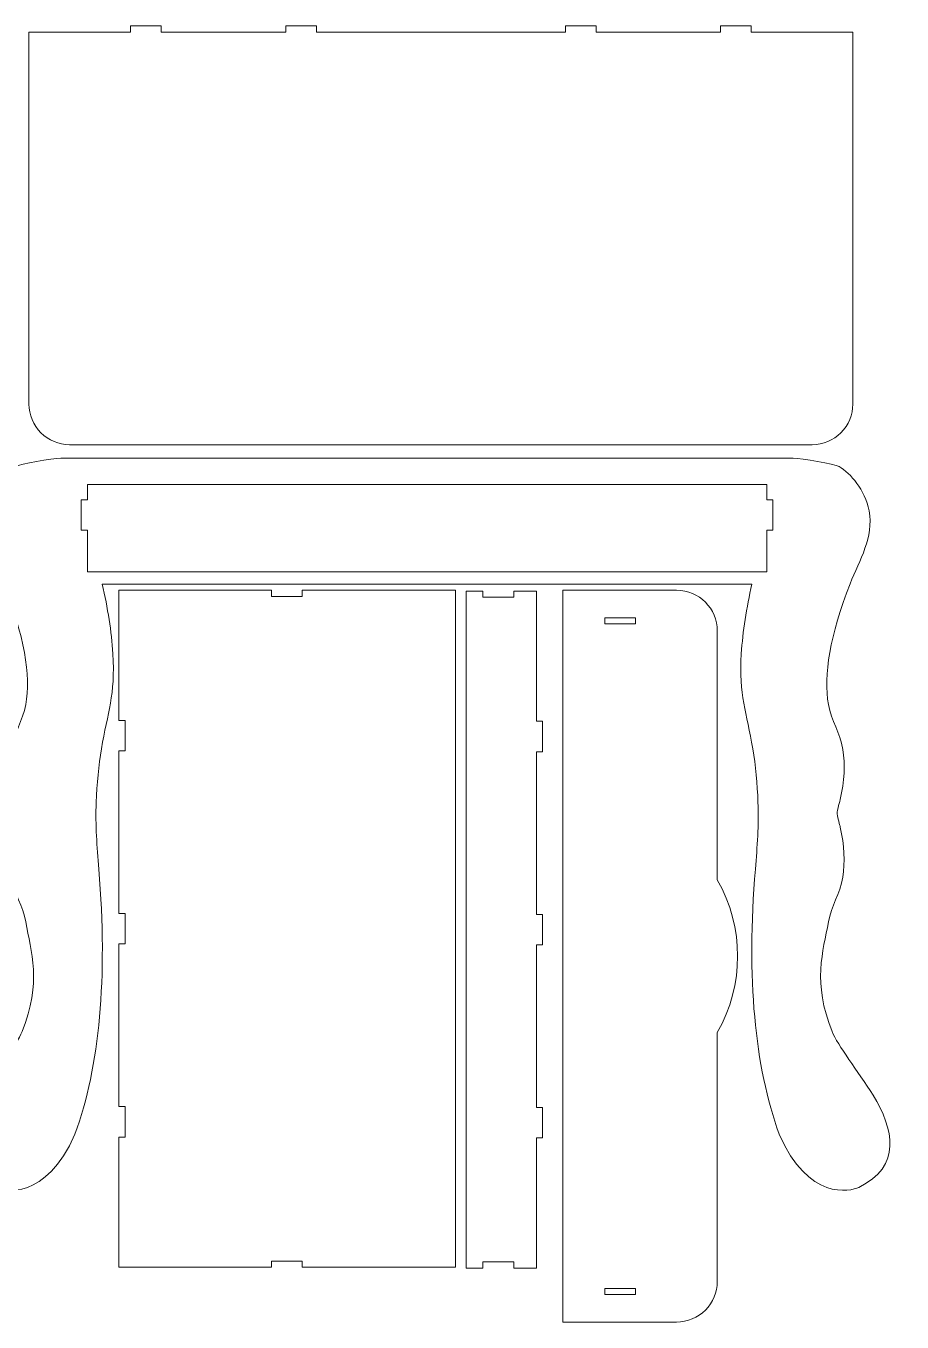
# Model space of a CAD drawing. Header units: millimetres. Extents: x -958 to 970, y -703 to 703.
# Drawn here: x 109 to 970, y -703 to 572 of the extents above; entities that cross this region are included whole.
import ezdxf

# ---------------------------------------------------------------- set-up
doc = ezdxf.new("R2010")
doc.units = ezdxf.units.MM
doc.header["$MEASUREMENT"] = 0
doc.layers.add('Camada 1', color=7, linetype='Continuous')

msp = doc.modelspace()

# ---------------------------------------------------------------- linework, layer by layer
at = {"layer": 'Camada 1', "color": 250, "lineweight": 20}
for points, knots in [([(791.5036, 566.3044), (791.5036, 566.3044), (669.2038, 566.3063), (669.2038, 566.3063), (669.2038, 566.3063), (669.2038, 566.3063), (669.2038, 572.3063), (669.2038, 572.3063), (669.2038, 572.3063), (669.2038, 572.3063), (639.0039, 572.3044), (639.0039, 572.3044), (639.0039, 572.3044), (639.0039, 572.3044), (639.0038, 566.3045), (639.0038, 566.3045), (639.0038, 566.3045), (639.0038, 566.3045), (394.2037, 566.3064), (394.2037, 566.3064), (394.2037, 566.3064), (394.2037, 566.3064), (394.2038, 572.3063), (394.2038, 572.3063), (394.2038, 572.3063), (394.2038, 572.3063), (364.0038, 572.3044), (364.0038, 572.3044), (364.0038, 572.3044), (364.0038, 572.3044), (364.0037, 566.3044), (364.0037, 566.3044), (364.0037, 566.3044), (364.0037, 566.3044), (241.7039, 566.3064), (241.7039, 566.3064), (241.7039, 566.3064), (241.7039, 566.3064), (241.7039, 572.3063), (241.7039, 572.3063), (241.7039, 572.3063), (241.7039, 572.3063), (211.5039, 572.3044), (211.5039, 572.3044), (211.5039, 572.3044), (211.5039, 572.3044), (211.5039, 566.3045), (211.5039, 566.3045), (211.5039, 566.3045), (211.5039, 566.3045), (111.6039, 566.3055), (111.6039, 566.3055), (111.6039, 566.3055), (111.6039, 566.3055), (111.604, 200.3054), (111.604, 200.3054), (111.604, 200.3054), (111.6041, 189.6969), (115.8183, 179.5225), (123.3197, 172.0212), (123.3197, 172.0212), (130.821, 164.5197), (140.9953, 160.3055), (151.6039, 160.3054), (151.6039, 160.3054), (151.6039, 160.3054), (881.6037, 160.3054), (881.6037, 160.3054), (881.6037, 160.3054), (892.2124, 160.3055), (902.3864, 164.5197), (909.888, 172.0211), (909.888, 172.0211), (917.3893, 179.5226), (921.6036, 189.6968), (921.6037, 200.3054), (921.6037, 200.3054), (921.6037, 200.3054), (921.6037, 566.3054), (921.6037, 566.3054), (921.6037, 566.3054), (921.6037, 566.3054), (821.7036, 566.3064), (821.7036, 566.3064), (821.7036, 566.3064), (821.7036, 566.3064), (821.7037, 572.3062), (821.7037, 572.3062), (821.7037, 572.3062), (821.7037, 572.3062), (791.5037, 572.3044), (791.5037, 572.3044), (791.5037, 572.3044), (791.5037, 572.3044), (791.5036, 566.3044), (791.5036, 566.3044)], [0, 0, 0, 0, 0.04, 0.04, 0.04, 0.04, 0.08, 0.08, 0.08, 0.08, 0.12, 0.12, 0.12, 0.12, 0.16, 0.16, 0.16, 0.16, 0.2, 0.2, 0.2, 0.2, 0.24, 0.24, 0.24, 0.24, 0.28, 0.28, 0.28, 0.28, 0.32, 0.32, 0.32, 0.32, 0.36, 0.36, 0.36, 0.36, 0.4, 0.4, 0.4, 0.4, 0.44, 0.44, 0.44, 0.44, 0.48, 0.48, 0.48, 0.48, 0.52, 0.52, 0.52, 0.52, 0.56, 0.56, 0.56, 0.56, 0.6, 0.6, 0.6, 0.6, 0.64, 0.64, 0.64, 0.64, 0.68, 0.68, 0.68, 0.68, 0.72, 0.72, 0.72, 0.72, 0.76, 0.76, 0.76, 0.76, 0.8, 0.8, 0.8, 0.8, 0.84, 0.84, 0.84, 0.84, 0.88, 0.88, 0.88, 0.88, 0.92, 0.92, 0.92, 0.92, 1, 1, 1, 1]), ([(87.1297, 23.3996), (106.6681, -27.0868), (113.7763, -66.6906), (108.4552, -95.413), (108.4552, -95.413), (105.4746, -111.5018), (97.1533, -122.6462), (94.3757, -139.5668), (94.3757, -139.5668), (91.9433, -154.3856), (92.7649, -170.778), (96.8407, -188.7433), (96.8407, -188.7433), (97.3931, -191.1807), (98.3101, -194.082), (98.9895, -196.829), (98.9895, -196.829), (100.6554, -203.5626), (99.5572, -205.8917), (97.7798, -212.479), (97.7798, -212.479), (97.4516, -213.6951), (97.1344, -214.8662), (96.8899, -215.9457), (96.8899, -215.9457), (92.8143, -233.9108), (91.9927, -250.3034), (94.425, -265.1222), (94.425, -265.1222), (97.2025, -282.0427), (105.5535, -293.1817), (108.5045, -309.276), (108.5045, -309.276), (113.8076, -338.1944), (124.249, -368.6888), (104.871, -417.0311), (104.871, -417.0311), (99.4138, -430.645), (79.587, -455.7649), (64.6348, -479.7125), (64.6348, -479.7125), (44.2274, -512.3981), (36.0917, -550.2654), (78.7428, -570.3581), (78.7428, -570.3581), (87.1556, -574.3212), (128.1303, -583.8863), (156.8677, -518.0237), (156.8677, -518.0237), (181.2127, -451.1459), (189.0297, -364.2478), (180.3193, -257.3296), (180.3193, -257.3296), (178.4602, -234.5004), (176.8195, -214.6701), (177.7339, -191.3792), (177.7339, -191.3792), (178.4306, -173.6436), (180.1311, -155.0994), (182.8313, -139.0887), (182.8313, -139.0887), (188.9549, -102.7748), (196.6179, -86.328), (194.1062, -45.4072), (194.1062, -45.4072), (192.7525, -23.3541), (189.0169, -0.2763), (183.6674, 23.0875), (183.6674, 23.0875), (183.6674, 23.0875), (822.3957, 23.0875), (822.3957, 23.0875), (822.3957, 23.0875), (817.0462, -0.2763), (813.3106, -23.3541), (811.9569, -45.4072), (811.9569, -45.4072), (809.4452, -86.328), (817.1082, -102.7748), (823.2318, -139.0887), (823.2318, -139.0887), (825.932, -155.0994), (827.6325, -173.6436), (828.3292, -191.3792), (828.3292, -191.3792), (829.2436, -214.6701), (827.6029, -234.5004), (825.7438, -257.3296), (825.7438, -257.3296), (817.0334, -364.2478), (824.8504, -451.1459), (849.1954, -518.0237), (849.1954, -518.0237), (877.9328, -583.8863), (918.9075, -574.3212), (927.3203, -570.3581), (927.3203, -570.3581), (969.9714, -550.2654), (961.8357, -512.3981), (941.4283, -479.7125), (941.4283, -479.7125), (926.4761, -455.7649), (906.6493, -430.645), (901.1921, -417.0311), (901.1921, -417.0311), (881.8141, -368.6888), (892.2555, -338.1944), (897.5586, -309.276), (897.5586, -309.276), (900.5096, -293.1817), (908.8606, -282.0427), (911.6381, -265.1222), (911.6381, -265.1222), (914.0704, -250.3034), (913.2488, -233.9108), (909.1732, -215.9457), (909.1732, -215.9457), (908.9287, -214.8662), (908.6115, -213.6951), (908.2833, -212.479), (908.2833, -212.479), (906.5059, -205.8917), (905.4077, -203.5626), (907.0736, -196.829), (907.0736, -196.829), (907.753, -194.082), (908.67, -191.1807), (909.2224, -188.7433), (909.2224, -188.7433), (913.2982, -170.778), (914.1198, -154.3856), (911.6874, -139.5668), (911.6874, -139.5668), (908.9098, -122.6462), (900.5885, -111.5018), (897.6079, -95.413), (897.6079, -95.413), (892.2868, -66.6906), (899.395, -27.0868), (918.9334, 23.3996), (918.9334, 23.3996), (928.152, 47.2194), (942.4434, 68.8428), (937.476, 95.3869), (937.476, 95.3869), (933.5897, 116.1495), (919.4168, 131.8043), (908.0315, 138.8583), (908.0315, 138.8583), (903.3995, 141.0404), (871.2952, 146.9885), (863.0315, 147.0875), (863.0315, 147.0875), (863.0315, 147.0875), (143.0316, 147.0875), (143.0316, 147.0875), (143.0316, 147.0875), (134.7679, 146.9885), (102.6636, 141.0404), (98.0316, 138.8583), (98.0316, 138.8583), (78.8977, 127.0925), (71.8146, 108.6815), (68.5871, 95.3869), (68.5871, 95.3869), (63.6197, 68.8428), (77.9111, 47.2194), (87.1297, 23.3996)], [0, 0, 0, 0, 0.023255814, 0.023255814, 0.023255814, 0.023255814, 0.046511628, 0.046511628, 0.046511628, 0.046511628, 0.069767442, 0.069767442, 0.069767442, 0.069767442, 0.093023256, 0.093023256, 0.093023256, 0.093023256, 0.11627907, 0.11627907, 0.11627907, 0.11627907, 0.139534884, 0.139534884, 0.139534884, 0.139534884, 0.162790698, 0.162790698, 0.162790698, 0.162790698, 0.186046512, 0.186046512, 0.186046512, 0.186046512, 0.209302326, 0.209302326, 0.209302326, 0.209302326, 0.23255814, 0.23255814, 0.23255814, 0.23255814, 0.255813953, 0.255813953, 0.255813953, 0.255813953, 0.279069767, 0.279069767, 0.279069767, 0.279069767, 0.302325581, 0.302325581, 0.302325581, 0.302325581, 0.325581395, 0.325581395, 0.325581395, 0.325581395, 0.348837209, 0.348837209, 0.348837209, 0.348837209, 0.372093023, 0.372093023, 0.372093023, 0.372093023, 0.395348837, 0.395348837, 0.395348837, 0.395348837, 0.418604651, 0.418604651, 0.418604651, 0.418604651, 0.441860465, 0.441860465, 0.441860465, 0.441860465, 0.465116279, 0.465116279, 0.465116279, 0.465116279, 0.488372093, 0.488372093, 0.488372093, 0.488372093, 0.511627907, 0.511627907, 0.511627907, 0.511627907, 0.534883721, 0.534883721, 0.534883721, 0.534883721, 0.558139535, 0.558139535, 0.558139535, 0.558139535, 0.581395349, 0.581395349, 0.581395349, 0.581395349, 0.604651163, 0.604651163, 0.604651163, 0.604651163, 0.627906977, 0.627906977, 0.627906977, 0.627906977, 0.651162791, 0.651162791, 0.651162791, 0.651162791, 0.674418605, 0.674418605, 0.674418605, 0.674418605, 0.697674419, 0.697674419, 0.697674419, 0.697674419, 0.720930233, 0.720930233, 0.720930233, 0.720930233, 0.744186047, 0.744186047, 0.744186047, 0.744186047, 0.76744186, 0.76744186, 0.76744186, 0.76744186, 0.790697674, 0.790697674, 0.790697674, 0.790697674, 0.813953488, 0.813953488, 0.813953488, 0.813953488, 0.837209302, 0.837209302, 0.837209302, 0.837209302, 0.860465116, 0.860465116, 0.860465116, 0.860465116, 0.88372093, 0.88372093, 0.88372093, 0.88372093, 0.906976744, 0.906976744, 0.906976744, 0.906976744, 0.930232558, 0.930232558, 0.930232558, 0.930232558, 0.953488372, 0.953488372, 0.953488372, 0.953488372, 1, 1, 1, 1]), ([(837.0315, 35.0875), (837.0315, 35.0875), (169.0316, 35.0875), (169.0316, 35.0875), (169.0316, 35.0875), (169.0316, 35.0875), (169.0316, 76.0875), (169.0316, 76.0875), (169.0316, 76.0875), (169.0316, 76.0875), (163.0316, 76.0875), (163.0316, 76.0875), (163.0316, 76.0875), (163.0316, 76.0875), (163.0316, 106.0875), (163.0316, 106.0875), (163.0316, 106.0875), (163.0316, 106.0875), (169.0316, 106.0875), (169.0316, 106.0875), (169.0316, 106.0875), (169.0316, 106.0875), (169.0316, 121.0875), (169.0316, 121.0875), (169.0316, 121.0875), (169.0316, 121.0875), (837.0315, 121.0875), (837.0315, 121.0875), (837.0315, 121.0875), (837.0315, 121.0875), (837.0315, 106.0875), (837.0315, 106.0875), (837.0315, 106.0875), (837.0315, 106.0875), (843.0315, 106.0875), (843.0315, 106.0875), (843.0315, 106.0875), (843.0315, 106.0875), (843.0315, 76.0875), (843.0315, 76.0875), (843.0315, 76.0875), (843.0315, 76.0875), (837.0315, 76.0875), (837.0315, 76.0875), (837.0315, 76.0875), (837.0315, 76.0875), (837.0315, 35.0875), (837.0315, 35.0875)], [0, 0, 0, 0, 0.076923077, 0.076923077, 0.076923077, 0.076923077, 0.153846154, 0.153846154, 0.153846154, 0.153846154, 0.230769231, 0.230769231, 0.230769231, 0.230769231, 0.307692308, 0.307692308, 0.307692308, 0.307692308, 0.384615385, 0.384615385, 0.384615385, 0.384615385, 0.461538462, 0.461538462, 0.461538462, 0.461538462, 0.538461538, 0.538461538, 0.538461538, 0.538461538, 0.615384615, 0.615384615, 0.615384615, 0.615384615, 0.692307692, 0.692307692, 0.692307692, 0.692307692, 0.769230769, 0.769230769, 0.769230769, 0.769230769, 0.846153846, 0.846153846, 0.846153846, 0.846153846, 1, 1, 1, 1]), ([(350.1062, -642.9125), (350.1062, -642.9125), (380.1062, -642.9125), (380.1062, -642.9125), (380.1062, -642.9125), (380.1062, -642.9125), (380.1062, -648.9125), (380.1062, -648.9125), (380.1062, -648.9125), (380.1062, -648.9125), (531.0914, -648.9125), (531.0914, -648.9125), (531.0914, -648.9125), (531.108, -537.9125), (531.1122, -426.9125), (531.1116, -315.9125), (531.1116, -315.9125), (531.1116, -315.9125), (531.1085, -148.9625), (531.1085, -148.9625), (531.1085, -148.9625), (531.1085, -148.9625), (531.1062, 17.0875), (531.1062, 17.0875), (531.1062, 17.0875), (531.1062, 17.0875), (380.3456, 17.0875), (380.3456, 17.0875), (380.3456, 17.0875), (380.3456, 17.0875), (380.3456, 11.0875), (380.3456, 11.0875), (380.3456, 11.0875), (380.3456, 11.0875), (350.1062, 11.0875), (350.1062, 11.0875), (350.1062, 11.0875), (350.1062, 11.0875), (350.1062, 17.0875), (350.1062, 17.0875), (350.1062, 17.0875), (350.1062, 17.0875), (200.1062, 17.0875), (200.1062, 17.0875), (200.1062, 17.0875), (200.1062, 17.0875), (200.1062, -110.9125), (200.1062, -110.9125), (200.1062, -110.9125), (200.1062, -110.9125), (206.1062, -110.9125), (206.1062, -110.9125), (206.1062, -110.9125), (206.1062, -110.9125), (206.1062, -140.9125), (206.1062, -140.9125), (206.1062, -140.9125), (206.1062, -140.9125), (200.1062, -140.9125), (200.1062, -140.9125), (200.1062, -140.9125), (200.1062, -140.9125), (200.1062, -300.9125), (200.1062, -300.9125), (200.1062, -300.9125), (200.1062, -300.9125), (206.1062, -300.9125), (206.1062, -300.9125), (206.1062, -300.9125), (206.1062, -300.9125), (206.1062, -330.9125), (206.1062, -330.9125), (206.1062, -330.9125), (206.1062, -330.9125), (200.1062, -330.9125), (200.1062, -330.9125), (200.1062, -330.9125), (200.1062, -330.9125), (200.1062, -490.9125), (200.1062, -490.9125), (200.1062, -490.9125), (200.1062, -490.9125), (206.1062, -490.9125), (206.1062, -490.9125), (206.1062, -490.9125), (206.1062, -490.9125), (206.1062, -520.9125), (206.1062, -520.9125), (206.1062, -520.9125), (206.1062, -520.9125), (200.1062, -520.9125), (200.1062, -520.9125), (200.1062, -520.9125), (200.1062, -520.9125), (200.1062, -648.9125), (200.1062, -648.9125), (200.1062, -648.9125), (200.1062, -648.9125), (350.1062, -648.9125), (350.1062, -648.9125), (350.1062, -648.9125), (350.1062, -648.9125), (350.1062, -642.9125), (350.1062, -642.9125)], [0, 0, 0, 0, 0.037037037, 0.037037037, 0.037037037, 0.037037037, 0.074074074, 0.074074074, 0.074074074, 0.074074074, 0.111111111, 0.111111111, 0.111111111, 0.111111111, 0.148148148, 0.148148148, 0.148148148, 0.148148148, 0.185185185, 0.185185185, 0.185185185, 0.185185185, 0.222222222, 0.222222222, 0.222222222, 0.222222222, 0.259259259, 0.259259259, 0.259259259, 0.259259259, 0.296296296, 0.296296296, 0.296296296, 0.296296296, 0.333333333, 0.333333333, 0.333333333, 0.333333333, 0.37037037, 0.37037037, 0.37037037, 0.37037037, 0.407407407, 0.407407407, 0.407407407, 0.407407407, 0.444444444, 0.444444444, 0.444444444, 0.444444444, 0.481481481, 0.481481481, 0.481481481, 0.481481481, 0.518518519, 0.518518519, 0.518518519, 0.518518519, 0.555555556, 0.555555556, 0.555555556, 0.555555556, 0.592592593, 0.592592593, 0.592592593, 0.592592593, 0.62962963, 0.62962963, 0.62962963, 0.62962963, 0.666666667, 0.666666667, 0.666666667, 0.666666667, 0.703703704, 0.703703704, 0.703703704, 0.703703704, 0.740740741, 0.740740741, 0.740740741, 0.740740741, 0.777777778, 0.777777778, 0.777777778, 0.777777778, 0.814814815, 0.814814815, 0.814814815, 0.814814815, 0.851851852, 0.851851852, 0.851851852, 0.851851852, 0.888888889, 0.888888889, 0.888888889, 0.888888889, 0.925925926, 0.925925926, 0.925925926, 0.925925926, 1, 1, 1, 1]), ([(541.5594, 16.241), (541.5594, 16.241), (541.5594, -649.759), (541.5594, -649.759), (541.5594, -649.759), (541.5594, -649.759), (557.9594, -649.759), (557.9594, -649.759), (557.9594, -649.759), (557.9594, -649.759), (557.9594, -643.759), (557.9594, -643.759), (557.9594, -643.759), (557.9594, -643.759), (588.1594, -643.759), (588.1594, -643.759), (588.1594, -643.759), (588.1594, -643.759), (588.1594, -649.759), (588.1594, -649.759), (588.1594, -649.759), (588.1594, -649.759), (610.5594, -649.759), (610.5594, -649.759), (610.5594, -649.759), (610.5594, -649.759), (610.5594, -521.759), (610.5594, -521.759), (610.5594, -521.759), (610.5594, -521.759), (616.5594, -521.759), (616.5594, -521.759), (616.5594, -521.759), (616.5594, -521.759), (616.5594, -491.759), (616.5594, -491.759), (616.5594, -491.759), (616.5594, -491.759), (610.5594, -491.759), (610.5594, -491.759), (610.5594, -491.759), (610.5594, -491.759), (610.5594, -331.759), (610.5594, -331.759), (610.5594, -331.759), (610.5594, -331.759), (616.5594, -331.759), (616.5594, -331.759), (616.5594, -331.759), (616.5594, -331.759), (616.5594, -301.759), (616.5594, -301.759), (616.5594, -301.759), (616.5594, -301.759), (610.5594, -301.759), (610.5594, -301.759), (610.5594, -301.759), (610.5594, -301.759), (610.5594, -141.759), (610.5594, -141.759), (610.5594, -141.759), (610.5594, -141.759), (616.5594, -141.759), (616.5594, -141.759), (616.5594, -141.759), (616.5594, -141.759), (616.5594, -111.759), (616.5594, -111.759), (616.5594, -111.759), (616.5594, -111.759), (610.5594, -111.759), (610.5594, -111.759), (610.5594, -111.759), (610.5594, -111.759), (610.5594, 16.241), (610.5594, 16.241), (610.5594, 16.241), (610.5594, 16.241), (588.1594, 16.241), (588.1594, 16.241), (588.1594, 16.241), (588.1594, 16.241), (588.1594, 10.241), (588.1594, 10.241), (588.1594, 10.241), (588.1594, 10.241), (557.9594, 10.241), (557.9594, 10.241), (557.9594, 10.241), (557.9594, 10.241), (557.9594, 16.241), (557.9594, 16.241), (557.9594, 16.241), (557.9594, 16.241), (541.5594, 16.241), (541.5594, 16.241)], [0, 0, 0, 0, 0.04, 0.04, 0.04, 0.04, 0.08, 0.08, 0.08, 0.08, 0.12, 0.12, 0.12, 0.12, 0.16, 0.16, 0.16, 0.16, 0.2, 0.2, 0.2, 0.2, 0.24, 0.24, 0.24, 0.24, 0.28, 0.28, 0.28, 0.28, 0.32, 0.32, 0.32, 0.32, 0.36, 0.36, 0.36, 0.36, 0.4, 0.4, 0.4, 0.4, 0.44, 0.44, 0.44, 0.44, 0.48, 0.48, 0.48, 0.48, 0.52, 0.52, 0.52, 0.52, 0.56, 0.56, 0.56, 0.56, 0.6, 0.6, 0.6, 0.6, 0.64, 0.64, 0.64, 0.64, 0.68, 0.68, 0.68, 0.68, 0.72, 0.72, 0.72, 0.72, 0.76, 0.76, 0.76, 0.76, 0.8, 0.8, 0.8, 0.8, 0.84, 0.84, 0.84, 0.84, 0.88, 0.88, 0.88, 0.88, 0.92, 0.92, 0.92, 0.92, 1, 1, 1, 1]), ([(748.3194, 17.0875), (748.3194, 17.0875), (636.3194, 17.0875), (636.3194, 17.0875), (636.3194, 17.0875), (636.3194, 17.0875), (636.3194, -702.9125), (636.3194, -702.9125), (636.3194, -702.9125), (636.3194, -702.9125), (748.3194, -702.9125), (748.3194, -702.9125), (748.3194, -702.9125), (758.9281, -702.9125), (769.1022, -698.6982), (776.6037, -691.1968), (776.6037, -691.1968), (784.1051, -683.6953), (788.3194, -673.5212), (788.3194, -662.9125), (788.3194, -662.9125), (788.3194, -662.9125), (788.3194, -417.9125), (788.3194, -417.9125), (788.3194, -417.9125), (814.9861, -371.4681), (814.9861, -314.3569), (788.3194, -267.9125), (788.3194, -267.9125), (788.3194, -267.9125), (788.3194, -22.9125), (788.3194, -22.9125), (788.3194, -22.9125), (788.3194, -0.8212), (770.4109, 17.0874), (748.3194, 17.0875)], [0, 0, 0, 0, 0.1, 0.1, 0.1, 0.1, 0.2, 0.2, 0.2, 0.2, 0.3, 0.3, 0.3, 0.3, 0.4, 0.4, 0.4, 0.4, 0.5, 0.5, 0.5, 0.5, 0.6, 0.6, 0.6, 0.6, 0.7, 0.7, 0.7, 0.7, 0.8, 0.8, 0.8, 0.8, 1, 1, 1, 1]), ([(677.9194, -15.9125), (677.9194, -15.9125), (677.9194, -9.9125), (677.9194, -9.9125), (677.9194, -9.9125), (677.9194, -9.9125), (707.9194, -9.9125), (707.9194, -9.9125), (707.9194, -9.9125), (707.9194, -9.9125), (707.9194, -15.9125), (707.9194, -15.9125), (707.9194, -15.9125), (707.9194, -15.9125), (677.9194, -15.9125), (677.9194, -15.9125)], [0, 0, 0, 0, 0.2, 0.2, 0.2, 0.2, 0.4, 0.4, 0.4, 0.4, 0.6, 0.6, 0.6, 0.6, 1, 1, 1, 1]), ([(677.9194, -669.9125), (677.9194, -669.9125), (707.9194, -669.9125), (707.9194, -669.9125), (707.9194, -669.9125), (707.9194, -669.9125), (707.9194, -675.9125), (707.9194, -675.9125), (707.9194, -675.9125), (707.9194, -675.9125), (677.9194, -675.9125), (677.9194, -675.9125), (677.9194, -675.9125), (677.9194, -675.9125), (677.9194, -669.9125), (677.9194, -669.9125)], [0, 0, 0, 0, 0.2, 0.2, 0.2, 0.2, 0.4, 0.4, 0.4, 0.4, 0.6, 0.6, 0.6, 0.6, 1, 1, 1, 1])]:
    msp.add_open_spline(points, degree=3, knots=knots, dxfattribs=at)

doc.saveas('drawing.dxf')
